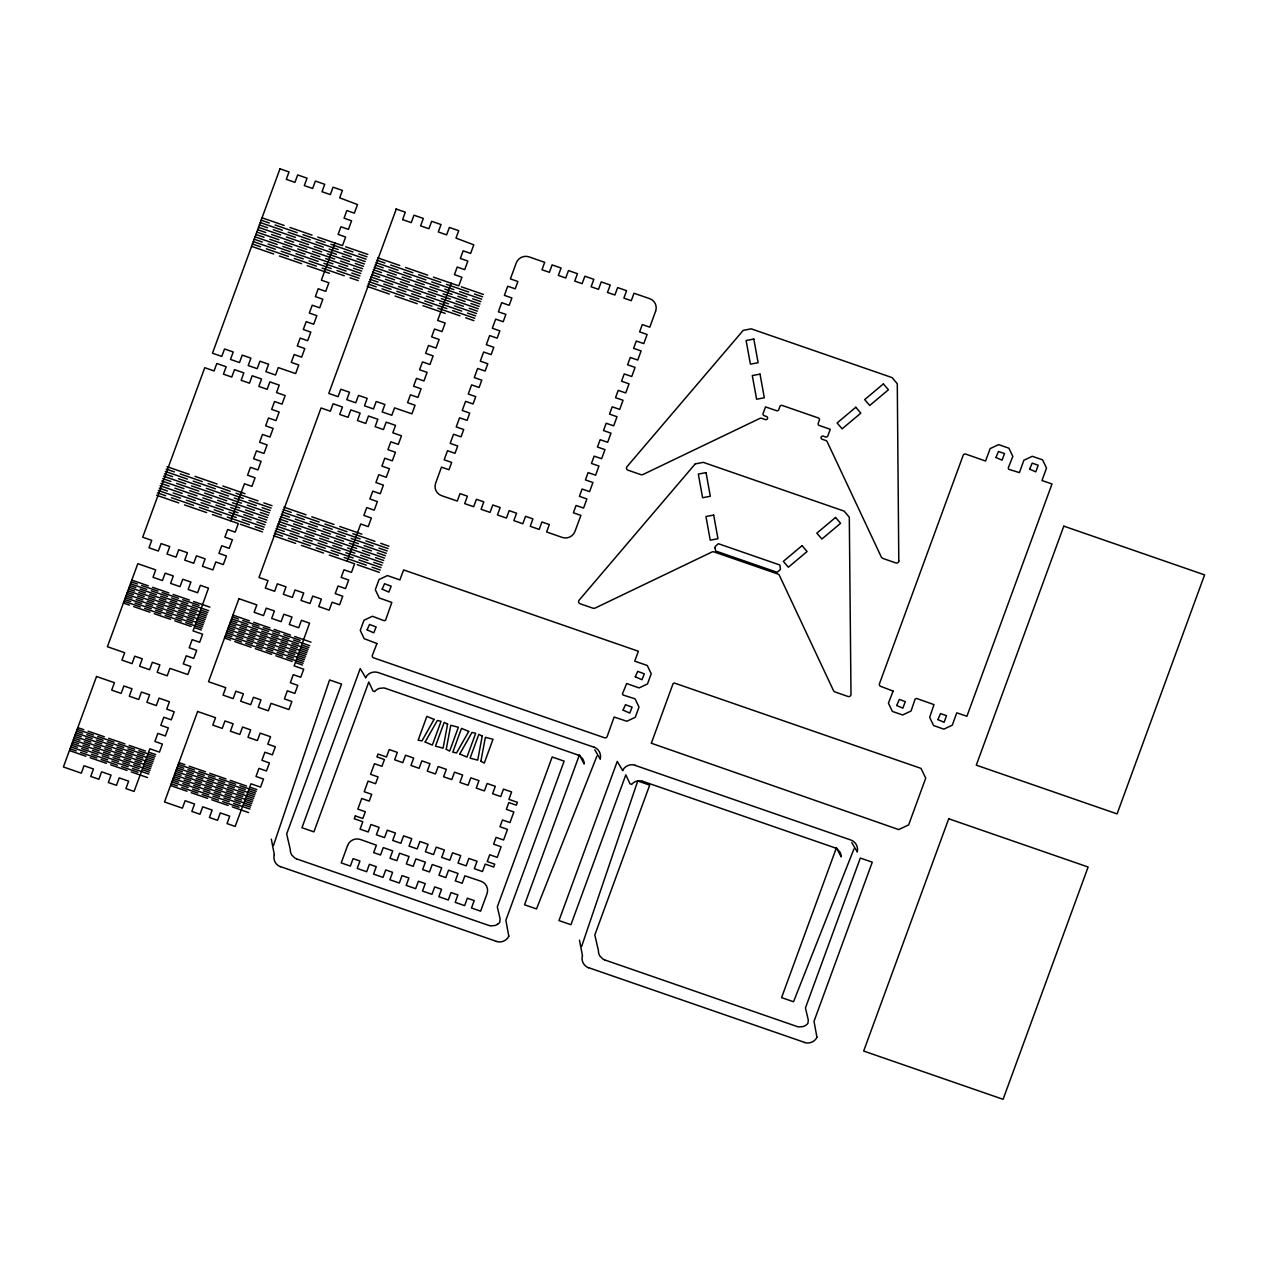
<?xml version="1.0" encoding="UTF-8"?>
<svg xmlns="http://www.w3.org/2000/svg" width="1268" height="1268" viewBox="0 0 1268 1268"><rect width="100%" height="100%" fill="white"/><g stroke="black" fill="none" stroke-linecap="round" stroke-linejoin="round"><path stroke-width="1.5" d="M274.363 854.822L271.32 839.099M582.503 955.866L579.476 940.143M600.129 758.914L594.771 749.768M857.152 851.747L851.795 842.602M273.46 845.471L329.585 679.949L341.552 684.086L286.679 833.948L290.309 849.655A9.431 9.272 -18.5 0 0 290.689 852.635L291.26 854.061A7.798 7.656 -18.5 0 0 291.767 854.997L294.794 857.992A8.749 8.591 -18.5 0 0 295.65 858.468L296.411 858.801M581.6 946.53L637.741 780.993L649.691 785.13L594.819 934.991L598.448 950.715A9.431 9.272 -18.5 0 0 598.845 953.695L599.415 955.121A7.798 7.656 -18.5 0 0 599.923 956.056L602.934 959.052A8.749 8.591 -18.5 0 0 603.79 959.511L604.551 959.86M279.974 168.803L212.485 353.186L221.805 356.419L224.531 348.969L233.217 351.981L230.491 359.43L239.509 362.553L242.22 355.119L250.906 358.131L248.195 365.549L257.198 368.671L259.924 361.221L268.61 364.233L265.884 371.683L275.536 375.011L278.247 367.593L295.634 373.584L298.772 364.994L291.275 362.394L294.144 354.549L301.657 357.148L304.796 348.541L297.283 345.942L300.167 338.096L307.664 340.696L310.818 332.105L303.306 329.506L306.19 321.66L313.687 324.243L316.841 315.653L309.329 313.053L312.213 305.208L319.71 307.807L322.864 299.216L315.352 296.617L318.22 288.755L325.733 291.355L328.872 282.764L321.375 280.18L334.99 242.996M286.299 179.359L289.009 171.941L279.657 168.692M230.824 520.942L244.439 483.758L251.936 486.357L255.074 477.782L247.577 475.183L250.446 467.321L257.959 469.921L261.097 461.33L253.584 458.731L256.469 450.885L263.966 453.484L267.12 444.878L259.607 442.278L262.492 434.433L269.989 437.032L273.143 428.441L265.63 425.842L268.515 417.996L276.012 420.58L279.166 411.989L271.653 409.39L274.522 401.544L282.035 404.143L285.173 395.553L276.519 392.557L279.245 385.123L269.878 381.89L267.168 389.308L258.831 386.423L261.541 379.005L252.189 375.756L249.479 383.19L241.142 380.305L243.852 372.871L234.501 369.638L231.775 377.056L223.437 374.171L226.164 366.753L216.796 363.504L214.086 370.938L204.75 367.704L142.698 537.22L151.732 540.342L149.006 547.792L158.357 551.025L161.068 543.576L169.753 546.587L167.027 554.037L176.03 557.143L178.74 549.726L187.426 552.721L184.716 560.155L193.719 563.277L196.445 555.828L205.131 558.839L202.405 566.273L212.913 569.918L215.798 561.962L223.311 564.561L226.449 555.955L218.952 553.355L221.742 545.747L229.239 548.347L232.393 539.756L224.88 537.156L227.669 529.533L235.182 532.132L238.321 523.541L212.422 514.57M396.266 209.061L328.777 393.445L338.096 396.678L340.823 389.228L349.508 392.24L346.782 399.689L355.785 402.796L358.511 395.378L367.197 398.374L364.471 405.808L373.489 408.93L376.216 401.481L384.901 404.492L382.175 411.941L391.828 415.27L394.538 407.852L411.926 413.844L415.064 405.253L407.567 402.653L410.436 394.808L417.933 397.391L421.087 388.8L413.574 386.201L416.459 378.355L423.956 380.955L427.11 372.364L419.597 369.765L422.482 361.903L429.979 364.502L433.133 355.912L425.62 353.312L428.489 345.467L436.002 348.066L439.156 339.475L431.643 336.876L434.512 329.014L442.025 331.614L445.163 323.023L437.65 320.439L451.265 283.255M402.59 219.618L405.3 212.2L395.949 208.951M347.099 561.201L360.714 524.017L368.227 526.616L371.365 518.026L363.868 515.426L366.737 507.58L374.234 510.18L377.388 501.589L369.876 498.99L372.76 491.144L380.257 493.727L383.411 485.137L375.899 482.537L378.783 474.692L386.28 477.291L389.434 468.7L381.922 466.101L384.79 458.239L392.303 460.839L395.457 452.248L387.945 449.649L390.813 441.803L398.326 444.402L401.465 435.812L392.811 432.8L395.537 425.382L386.169 422.133L383.459 429.567L375.122 426.682L377.832 419.248L368.481 416.015L365.755 423.449L357.418 420.564L360.144 413.13L350.792 409.897L348.066 417.315L339.729 414.43L342.455 407.012L333.088 403.763L330.377 411.197L321.042 407.963L258.989 577.479L268.024 580.601L265.297 588.051L274.649 591.284L277.343 583.835L286.029 586.846L283.319 594.28L292.322 597.402L295.032 589.985L303.718 592.98L301.007 600.414L310.01 603.536L312.736 596.087L321.422 599.098L318.696 606.532L329.189 610.177L332.089 602.221L339.602 604.82L342.74 596.214L335.243 593.614L338.033 586.006L345.53 588.606L348.684 580.015L341.171 577.415L343.961 569.792L351.474 572.391L354.612 563.8L329.284 555.035M596.895 756.14L536.507 908.918L524.54 904.781L579.413 754.904L584.152 764.065A9.431 9.272 -18.5 0 0 583.755 761.212L583.248 759.897A7.798 7.656 -18.5 0 0 582.678 758.85L579.809 755.95A8.749 8.591 -18.5 0 0 578.81 755.379L578.224 755.126M853.935 848.989L793.53 1001.752L781.579 997.615L836.436 847.753L841.175 856.899A9.431 9.272 -18.5 0 0 840.795 854.046L840.224 852.619A7.798 7.656 -18.5 0 0 839.701 851.7L836.737 848.72A8.749 8.591 -18.5 0 0 835.834 848.229L835.168 847.927M508.769 936.101L505.869 920.283L564.133 761.133L552.166 756.996L497.31 906.858L500.115 918.935L499.75 922.296A9.431 9.272 -18.5 0 1 497.595 924.261M816.909 1037.145L814.008 1021.342L872.273 862.192L860.322 858.04L805.449 1007.917L808.271 1019.979L807.97 1023.244A9.431 9.272 -18.5 0 1 805.735 1025.321L804.483 1026.018A7.798 7.656 -18.5 0 1 803.373 1026.478L799.078 1026.953A8.749 8.591 -18.5 0 1 798.111 1026.779L797.303 1026.589M385.298 688.318L384.489 688.112A8.749 8.591 -18.5 0 0 383.522 687.953L379.291 688.397A7.798 7.656 -18.5 0 0 378.229 688.825L376.865 689.602A9.431 9.272 -18.5 0 0 374.71 691.567L373.046 691.076L368.782 681.994L313.909 831.856L301.958 827.719L360.223 668.569L365.675 677.746M622.715 770.595L617.247 761.418L558.982 920.568L570.949 924.705L625.806 774.843L630.085 783.925L631.733 784.401A9.431 9.272 -18.5 0 1 633.889 782.435L635.252 781.674A7.798 7.656 -18.5 0 1 636.267 781.262L640.546 780.787A8.749 8.591 -18.5 0 1 641.513 780.961L642.321 781.151M497.516 924.293L496.343 924.958A7.798 7.656 -18.5 0 1 495.217 925.434L491.049 925.909A8.749 8.591 -18.5 0 1 489.971 925.735L489.163 925.529M635.03 765.333L851.05 840.082A10.318 10.128 -18.5 0 1 857.279 851.779M496.454 941.363L494.805 940.808M804.594 1042.407L590.793 968.435M286.616 179.47L294.953 182.354L297.679 174.936L307.03 178.17L304.32 185.603L312.657 188.488L315.367 181.055L324.719 184.304L322.009 191.722L330.346 194.606L333.056 187.188L342.423 190.422L339.697 197.84L357.497 204.576L354.358 213.167L346.846 210.567L344.056 218.191L351.569 220.791L348.431 229.381L340.918 226.782L338.128 234.406L345.641 237.005L342.487 245.596L317.793 237.1M402.907 219.729L411.244 222.613L413.97 215.195L423.322 218.429L420.596 225.862L428.933 228.747L431.659 221.314L441.01 224.547L438.3 231.981L446.637 234.865L449.347 227.447L458.715 230.681L455.989 238.099L473.788 244.835L470.65 253.426L463.137 250.826L460.347 258.45L467.86 261.049L464.706 269.64L457.209 267.041L454.419 274.665L461.932 277.248L458.778 285.855L433.45 277.137M261.985 217.779L284.111 225.45M289.881 227.447L312.007 235.103M345.688 246.769L367.831 254.424M377.642 257.816L399.769 265.488M405.538 267.485L427.665 275.14M461.346 286.806L483.473 294.461M261.113 220.156L269.291 222.994M275.061 224.991L297.188 232.662M302.957 234.659L325.099 242.315M330.869 244.312L352.995 251.967M358.781 253.98L366.959 256.802M376.77 260.194L384.949 263.031M390.718 265.028L412.845 272.699M418.614 274.696L440.757 282.352M446.526 284.349L468.653 292.005M474.438 294.017L482.617 296.839M260.241 222.55L282.368 230.205M288.137 232.202L310.264 239.858M316.049 241.871L338.176 249.527M343.945 251.524L366.087 259.179M375.899 262.587L398.025 270.243M403.795 272.24L425.921 279.895M431.706 281.908L453.833 289.564M459.602 291.561L481.745 299.216M259.369 224.927L267.548 227.749M273.317 229.746L295.444 237.417M301.213 239.414L323.356 247.07M329.125 249.067L351.252 256.738M357.037 258.735L365.216 261.557M375.027 264.964L383.205 267.786M388.975 269.783L411.101 277.454M416.871 279.451L439.013 287.107M444.783 289.104L466.909 296.775M472.695 298.772L480.873 301.61M258.498 227.305L280.624 234.96M286.394 236.957L308.536 244.629M314.305 246.626L336.432 254.282M342.202 256.279L364.344 263.95M374.155 267.342L396.282 274.998M402.051 276.995L424.194 284.666M429.963 286.663L452.09 294.319M457.859 296.316L480.001 303.987M257.626 229.682L265.804 232.519M271.574 234.517L293.701 242.172M299.486 244.169L321.612 251.841M327.382 253.838L349.508 261.493M355.294 263.49L363.472 266.328M373.283 269.719L381.462 272.557M387.231 274.554L409.358 282.209M415.127 284.206L437.27 291.878M443.039 293.875L465.166 301.53M470.951 303.527L479.13 306.365M256.754 232.06L278.881 239.731M284.65 241.728L306.793 249.384M312.562 251.381L334.689 259.037M340.458 261.049L362.6 268.705M372.412 272.097L394.538 279.768M400.308 281.765L422.45 289.421M428.219 291.418L450.346 299.089M456.115 301.087L478.258 308.742M255.882 234.437L264.061 237.274M269.83 239.272L291.957 246.927M297.742 248.94L319.869 256.596M325.638 258.593L347.765 266.248M353.55 268.245L361.729 271.083M371.54 274.474L379.718 277.312M385.488 279.309L407.614 286.964M413.4 288.977L435.526 296.633M441.296 298.63L463.422 306.285M469.208 308.298L477.386 311.12M255.011 236.831L277.137 244.486M282.907 246.483L305.049 254.139M310.818 256.136L332.945 263.807M338.73 265.804L360.857 273.46M370.668 276.868L392.795 284.523M398.564 286.52L420.707 294.176M426.476 296.173L448.603 303.844M454.372 305.842L476.514 313.497M254.139 239.208L262.317 242.029M268.087 244.027L290.214 251.698M295.999 253.695L318.125 261.351M323.895 263.348L346.037 271.019M351.807 273.016L359.985 275.838M369.796 279.245L377.975 282.067M383.744 284.064L405.871 291.735M411.656 293.732L433.783 301.388M439.552 303.385L461.679 311.056M467.464 313.053L475.643 315.875M253.267 241.586L275.394 249.241M281.163 251.238L303.306 258.91M309.075 260.907L331.202 268.562M336.987 270.559L359.113 278.231M368.925 281.623L391.051 289.278M396.821 291.275L418.963 298.947M424.732 300.944L446.859 308.599M452.644 310.597L474.771 318.268M252.395 243.963L260.574 246.8M266.343 248.797L288.47 256.453M294.255 258.45L316.382 266.122M322.151 268.119L344.294 275.774M350.063 277.771L358.242 280.608M368.053 284L376.231 286.837M382.001 288.835L404.127 296.49M409.913 298.487L432.039 306.159M437.809 308.156L459.951 315.811M465.721 317.808L473.899 320.646M251.524 246.341L273.65 253.996M279.435 256.009L301.562 263.665M307.332 265.662L329.458 273.317M367.181 286.378L389.308 294.049M395.077 296.046L417.22 303.702M422.989 305.699L445.116 313.354M167.059 466.703L189.201 474.359M194.971 476.356L217.097 484.011M222.867 486.009L245.009 493.68M283.937 507.152L306.063 514.808M311.849 516.821L333.975 524.476M339.745 526.474L361.871 534.129M166.187 469.081L174.366 471.902M180.151 473.899L202.278 481.571M208.047 483.568L230.174 491.223M235.959 493.22L258.086 500.892M263.855 502.889L272.034 505.71M283.065 509.53L291.244 512.367M297.013 514.364L319.156 522.02M324.925 524.017L347.052 531.688M352.821 533.685L374.963 541.341M380.733 543.338L388.911 546.175M165.315 471.458L187.458 479.114M193.227 481.111L215.354 488.782M221.123 490.779L243.266 498.435M249.035 500.432L271.162 508.103M282.193 511.907L304.32 519.579M310.105 521.576L332.232 529.231M338.001 531.229L360.128 538.9M365.913 540.897L388.04 548.553M164.444 473.836L172.622 476.673M178.408 478.67L200.534 486.326M206.304 488.323L228.43 495.994M234.215 497.991L256.342 505.647M262.111 507.644L270.29 510.481M281.322 514.301L289.5 517.122M295.27 519.119L317.412 526.791M323.182 528.788L345.308 536.443M351.077 538.44L373.22 546.112M378.989 548.109L387.168 550.93M163.572 476.213L185.714 483.869M191.484 485.882L213.61 493.537M219.38 495.534L241.522 503.19M247.292 505.203L269.418 512.858M280.45 516.678L302.577 524.334M308.362 526.331L330.488 534.002M336.258 535.999L358.4 543.655M364.17 545.652L386.296 553.308M162.7 478.591L170.879 481.428M176.664 483.425L198.791 491.081M204.56 493.078L226.703 500.749M232.472 502.746L254.599 510.402M260.368 512.399L268.547 515.236M279.578 519.056L287.757 521.893M293.526 523.89L315.669 531.546M321.438 533.543L343.565 541.198M349.334 543.211L371.476 550.867M377.246 552.864L385.424 555.701M161.828 480.968L183.971 488.64M189.74 490.637L211.867 498.292M217.652 500.289L239.779 507.961M245.548 509.958L267.675 517.613M278.706 521.433L300.833 529.089M306.618 531.102L328.745 538.757M334.514 540.754L356.657 548.41M362.426 550.407L384.553 558.079M160.957 483.362L169.135 486.183M174.921 488.18L197.047 495.851M202.817 497.849L224.959 505.504M230.728 507.501L252.855 515.173M258.624 517.17L266.803 519.991M277.835 523.811L286.013 526.648M291.783 528.645L313.925 536.301M319.694 538.298L341.821 545.969M347.606 547.966L369.733 555.622M375.502 557.619L383.681 560.456M160.085 485.739L182.227 493.395M187.997 495.392L210.123 503.063M215.909 505.06L238.035 512.716M243.805 514.713L265.931 522.368M276.963 526.188L299.105 533.86M304.875 535.857L327.001 543.512M332.771 545.509L354.913 553.181M360.683 555.178L382.809 562.834M159.229 488.117L167.408 490.954M173.177 492.951L195.304 500.606M201.073 502.603L223.216 510.259M228.985 512.272L251.112 519.928M256.881 521.925L265.06 524.762M276.091 528.566L284.27 531.403M290.055 533.4L312.182 541.071M317.951 543.069L340.078 550.724M345.863 552.721L367.989 560.393M373.759 562.39L381.937 565.211M158.357 490.494L180.484 498.15M186.253 500.163L208.38 507.818M214.165 509.815L236.292 517.471M242.061 519.468L264.188 527.139M275.219 530.959L297.362 538.615M303.131 540.612L325.258 548.267M331.027 550.28L353.17 557.936M358.939 559.933L381.066 567.589M157.486 492.872L165.664 495.709M171.434 497.706L193.56 505.361M199.33 507.359L221.472 515.03M227.241 517.027L249.368 524.683M255.153 526.68L263.332 529.517M274.348 533.337L282.526 536.158M288.312 538.171L310.438 545.826M316.207 547.824L338.334 555.479M344.119 557.476L366.246 565.148M372.015 567.145L380.194 569.982M156.614 495.249L178.74 502.921M184.51 504.918L206.636 512.573M240.318 524.239L262.46 531.894M273.476 535.714L295.618 543.37M301.388 545.367L323.514 553.038M357.196 564.688L379.322 572.359M131.983 580.173L148.277 585.816M152.525 587.29L168.818 592.933M173.082 594.407L189.376 600.049M193.624 601.507L209.917 607.15M233.074 615.17L249.384 620.813M253.632 622.287L269.925 627.929M274.173 629.404L290.467 635.046M294.731 636.52L311.025 642.163M131.333 581.933L137.356 584.009M141.62 585.483L157.914 591.126M162.161 592.6L178.455 598.242M182.703 599.716L199.013 605.359M232.44 616.93L238.463 619.006M242.711 620.48L259.005 626.123M263.268 627.597L279.562 633.239M283.81 634.713L300.104 640.356M151.241 590.793L167.535 596.436M192.34 605.026L208.634 610.669M252.348 625.79L268.642 631.432M293.447 640.023L309.741 645.666M130.477 583.755L146.771 589.398M171.56 597.973L187.87 603.616M231.568 618.752L247.862 624.395M272.668 632.986L288.961 638.628M129.827 585.499L135.85 587.591M140.098 589.065L156.408 594.708M160.656 596.182L176.949 601.824M181.197 603.283L197.491 608.925M201.755 610.399L207.778 612.492M230.934 620.512L236.957 622.588M241.205 624.062L257.499 629.705M261.747 631.179L278.057 636.821M282.304 638.295L298.598 643.922M302.846 645.396L308.869 647.488M129.193 587.258L145.487 592.901M149.735 594.375L166.029 600.018M170.277 601.492L186.586 607.134M190.834 608.592L207.128 614.235M230.285 622.255L246.578 627.898M250.842 629.372L267.136 635.014M271.384 636.488L287.678 642.131M291.941 643.605L308.235 649.232M128.543 589.018L134.567 591.094M138.814 592.568L155.124 598.211M159.372 599.685L175.666 605.327M179.913 606.801L196.207 612.428M200.471 613.902L206.494 615.994M229.651 624.014L235.674 626.091M239.921 627.565L256.215 633.207M260.463 634.682L276.773 640.324M281.021 641.798L297.314 647.441M301.562 648.899L307.585 650.991M127.91 590.761L144.203 596.404M148.451 597.878L164.745 603.52M169.009 604.995L185.302 610.637M189.55 612.111L205.844 617.738M229.001 625.758L245.31 631.401M249.558 632.875L265.852 638.517M270.1 639.991L286.394 645.634M290.657 647.108L306.951 652.751M127.26 592.521L133.283 594.597M137.53 596.071L153.84 601.714M158.088 603.188L174.382 608.83M178.63 610.304L194.923 615.947M199.187 617.405L205.21 619.497M228.367 627.517L234.39 629.594M238.638 631.068L254.931 636.71M259.179 638.184L275.489 643.827M279.737 645.301L296.03 650.944M300.278 652.418L306.301 654.494M126.626 594.264L142.919 599.907M147.167 601.381L163.461 607.023M167.725 608.497L184.018 614.14M188.266 615.614L204.56 621.257M227.717 629.261L244.027 634.903M248.274 636.377L264.568 642.02M268.816 643.494L285.11 649.137M289.373 650.611L305.667 656.253M125.976 596.023L131.999 598.1M136.247 599.574L152.556 605.216M156.804 606.69L173.098 612.333M177.346 613.807L193.639 619.45M197.903 620.924L203.926 623M227.083 631.02L233.106 633.112M237.354 634.571L253.648 640.213M257.895 641.687L274.205 647.33M278.453 648.804L294.747 654.446M298.994 655.921L305.017 657.997M125.342 597.767L141.636 603.409M145.883 604.884L162.177 610.526M166.441 612L182.735 617.643M186.982 619.117L203.276 624.759M226.433 632.78L242.743 638.406M246.991 639.88L263.284 645.523M267.532 646.997L283.826 652.64M288.09 654.114L304.383 659.756M385.63 688.413L577.717 754.904M124.692 599.526L130.715 601.618M134.979 603.077L151.272 608.719M155.52 610.193L171.814 615.836M176.062 617.31L192.371 622.953M196.619 624.427L202.642 626.503M225.799 634.523L231.822 636.615M236.07 638.073L252.364 643.716M256.627 645.19L272.921 650.833M277.169 652.307L293.463 657.949M297.711 659.423L303.734 661.5M124.058 601.286L140.352 606.912M144.6 608.386L160.893 614.029M165.157 615.503L181.451 621.146M185.699 622.62L201.992 628.262M225.149 636.282L241.459 641.925M245.707 643.383L262 649.026M266.248 650.5L282.542 656.142M286.806 657.616L303.1 663.259M642.67 781.262L834.74 847.753M123.408 603.029L129.431 605.121M133.695 606.595L149.989 612.222M154.236 613.696L170.53 619.339M174.778 620.813L191.088 626.455M195.335 627.929L201.358 630.006M224.515 638.026L230.538 640.118M234.786 641.592L251.08 647.235M255.343 648.693L271.637 654.336M275.885 655.81L292.179 661.452M296.427 662.926L302.45 665.018M77.808 727.61L83.831 729.702M88.078 731.16L104.372 736.803M108.62 738.277L124.93 743.92M129.178 745.394L145.471 751.036M149.719 752.51L155.742 754.587M178.899 762.607L184.922 764.699M189.186 766.173L205.479 771.8M209.727 773.274L226.021 778.917M230.269 780.391L246.578 786.033M250.826 787.507L256.849 789.584M77.158 729.369L93.467 735.012M97.715 736.47L114.009 742.113M118.257 743.587L134.551 749.229M138.814 750.704L155.108 756.346M178.265 764.366L194.559 770.009M198.807 771.483L215.116 777.11M219.364 778.584L235.658 784.226M239.906 785.7L256.199 791.343M76.524 731.113L82.547 733.205M86.795 734.679L103.088 740.306M107.336 741.78L123.646 747.423M127.894 748.897L144.187 754.539M148.435 756.013L154.458 758.09M177.615 766.11L183.638 768.202M187.902 769.676L204.196 775.319M208.443 776.777L224.737 782.419M229.001 783.893L245.295 789.536M249.542 791.01L255.565 793.102M75.874 732.872L92.184 738.515M96.431 739.989L112.725 745.616M116.973 747.09L133.267 752.732M137.53 754.206L153.824 759.849M176.981 767.869L193.275 773.512M197.523 774.986L213.832 780.628M218.08 782.087L234.374 787.729M238.622 789.203L254.916 794.846M75.24 734.616L81.263 736.708M85.511 738.182L101.805 743.825M106.068 745.283L122.362 750.925M126.61 752.399L142.904 758.042M147.151 759.516L153.174 761.608M176.347 769.613L182.37 771.705M186.618 773.179L202.912 778.821M207.159 780.295L223.453 785.938M227.717 787.396L244.011 793.039M248.259 794.513L254.282 796.605M74.59 736.375L90.9 742.018M95.148 743.492L111.441 749.134M115.689 750.593L131.983 756.235M136.247 757.709L152.54 763.352M175.697 771.372L191.991 777.015M196.239 778.489L212.548 784.131M216.796 785.605L233.09 791.248M237.338 792.706L253.632 798.349M73.956 738.119L79.979 740.211M84.227 741.685L100.521 747.327M104.784 748.802L121.078 754.444M125.326 755.902L141.62 761.545M145.868 763.019L151.891 765.111M175.063 773.131L181.086 775.208M185.334 776.682L201.628 782.324M205.876 783.798L222.169 789.441M226.433 790.915L242.727 796.542M246.975 798.016L252.998 800.108M73.322 739.878L89.616 745.521M93.864 746.995L110.157 752.637M114.405 754.111L130.715 759.754M134.963 761.212L151.257 766.855M174.413 774.875L190.707 780.517M194.971 781.991L211.265 787.634M215.512 789.108L231.806 794.751M236.054 796.209L252.364 801.851M72.672 741.637L78.695 743.714M82.943 745.188L99.237 750.83M103.5 752.304L119.794 757.947M124.042 759.421L140.336 765.048M144.6 766.522L150.607 768.614M173.779 776.634L179.802 778.711M184.05 780.185L200.344 785.827M204.592 787.301L220.886 792.944M225.149 794.418L241.443 800.06M245.691 801.519L251.714 803.611M72.038 743.381L88.332 749.023M92.58 750.497L108.874 756.14M113.121 757.614L129.431 763.257M133.679 764.731L149.973 770.358M173.13 778.378L189.423 784.02M193.687 785.494L209.981 791.137M214.229 792.611L230.522 798.254M234.77 799.728L251.08 805.37M71.388 745.14L77.411 747.217M81.659 748.691L97.953 754.333M102.217 755.807L118.51 761.45M122.758 762.924L139.052 768.566M143.316 770.025L149.339 772.117M172.496 780.137L178.519 782.213M182.766 783.687L199.06 789.33M203.308 790.804L219.602 796.447M223.865 797.921L240.159 803.563M244.407 805.037L250.43 807.114M70.754 746.884L87.048 752.526M111.838 761.117L128.147 766.76M171.846 781.88L188.139 787.523M212.945 796.114L229.239 801.756M91.423 754.191L107.717 759.833M132.522 768.424L148.816 774.066M192.53 789.203L208.824 794.83M233.613 803.421L249.923 809.063M70.231 748.833L76.254 750.925M80.502 752.399L96.812 758.042M101.06 759.5L117.353 765.143M121.601 766.617L137.895 772.26M171.338 783.83L177.362 785.922M181.609 787.396L197.903 793.039M202.151 794.497L218.461 800.14M222.708 801.614L239.002 807.256M69.597 750.593L85.891 756.235M90.139 757.709L106.433 763.336M110.681 764.81L126.99 770.453M131.238 771.927L147.532 777.569M170.689 785.589L186.982 791.232M191.246 792.706L207.54 798.349M211.788 799.807L228.082 805.449M232.345 806.923L248.639 812.566M604.884 959.987L796.954 1026.478M296.728 858.943L488.814 925.434M494.219 940.602L280.418 866.599M590.222 968.245L588.574 967.658M594.026 747.248L377.991 672.484A10.318 10.128 -18.5 0 0 365.564 677.698M898.79 560.979L897.284 383.744L892.117 377.61L751.179 328.824L743.191 330.393L626.852 466.846A2.251 2.203 -18.5 0 0 627.961 470.174L640.562 474.549A3.471 3.408 -18.5 0 0 643.225 474.391L759.706 418.488A2.758 2.71 -18.5 0 1 761.83 418.361L765.381 419.581A1.664 1.633 -18.5 0 0 767.505 418.583A1.664 1.633 -18.5 0 0 766.506 416.49L764.144 415.682A1.728 1.696 -18.5 0 1 763.114 413.511L765.539 406.885L776.539 410.689A1.728 1.696 -18.5 0 0 778.758 409.643L780.169 405.871L781.611 405.253L818.668 418.075L819.588 419.407L818.225 423.306A1.728 1.696 -18.5 0 0 819.255 425.477L830.255 429.281L827.83 435.907A1.728 1.696 -18.5 0 1 825.611 436.953L823.265 436.144A1.664 1.633 -18.5 0 0 821.141 437.143A1.664 1.633 -18.5 0 0 822.139 439.235L825.674 440.456A2.758 2.71 -18.5 0 1 827.243 441.866L881.181 556.763A3.471 3.408 -18.5 0 0 883.146 558.522L895.763 562.897A2.251 2.203 -18.5 0 0 898.854 560.979M622.588 770.532A10.318 10.128 -18.5 0 1 635.078 765.19M817.036 1037.208A10.318 10.128 -18.5 0 1 804.562 1042.55M588.51 967.785A10.318 10.128 -18.5 0 1 582.345 955.961M594.074 747.106A10.318 10.128 -18.5 0 1 600.255 758.946M508.896 936.149A10.318 10.128 -18.5 0 1 496.406 941.506M280.371 866.741A10.318 10.128 -18.5 0 1 274.205 854.917M651.356 743.238L898.711 829.589L908.649 824.866L925.735 778.124L920.98 768.376L674.243 682.992L673.07 683.658L651.372 743.08M367.102 629.895L373.791 632.827L376.136 626.931L369.511 624.458L367.118 629.784M376.961 643.526L372.396 655.255A2.076 2.029 -18.5 0 0 373.632 657.854L604.503 737.77A2.076 2.029 -18.5 0 0 607.166 736.518L614.124 717.038L626.867 721.254L635.284 717.276L639.009 707.084L635.078 698.826L623.111 695.054L622.429 693.913L626.661 683.531L639.072 687.922L647.488 683.943L651.213 673.752L647.282 665.494L634.745 661.167L638.375 651.245L403.62 569.934L399.864 579.936L387.453 575.561L379.037 579.524L375.312 589.715L379.243 597.973L391.828 602.427L385.52 620.274L384.156 620.702L372.412 616.28L363.995 620.242L360.255 630.434L364.201 638.692L376.961 643.526M382.159 589.16L388.848 592.093L391.178 586.196L384.553 583.724L382.159 589.16M623.079 710.143L629.768 713.076L632.098 707.179L625.473 704.707L623.095 710.032M635.284 676.779L641.973 679.727L644.318 673.831L637.693 671.358L635.284 676.779M893.116 691.092L888.424 703.154L892.355 711.411L902.658 714.978L911.074 710.999L915.1 699.064L916.574 698.446L933.993 704.612L929.666 717.308L933.597 725.565L943.899 729.132L952.316 725.153L956.754 712.822L966.913 716.246L1051.996 483.98L1041.979 480.509L1046.512 468.114L1042.581 459.856L1032.279 456.29L1023.862 460.268L1019.424 472.599L1008.662 469.287L1008.25 467.94L1012.831 456.448L1008.9 448.19L998.598 444.624L990.181 448.587L985.521 461.029L965.82 454.118A2.076 2.029 -18.5 0 0 963.157 455.37L879.453 683.769A2.076 2.029 -18.5 0 0 880.705 686.368L893.116 691.092M896.714 705.499L902.848 708.146L905.304 701.648L899.361 699.397L896.714 705.499M937.971 719.638L944.089 722.3L946.514 715.675L940.491 713.599L937.971 719.527M995.951 457.51L1002.085 460.173L1004.494 453.564L998.487 451.471L995.966 457.399M1029.648 469.192L1035.782 471.839L1038.207 465.229L1032.184 463.137L1029.664 469.081M714.962 547.776L715.675 551.009L777.141 572.28L779.804 570.14A4.105 4.042 -18.5 0 0 780.391 568.809L779.82 564.989L718.354 543.703L715.374 546.381A4.058 3.994 -18.5 0 0 714.962 547.776M425.145 742.034L432.34 745.093L441.058 721.286L437.301 720.509L425.145 741.986M434.068 719.4L421.959 740.908L418.155 740.179L426.872 716.372L434.068 719.431M459.777 754.016L466.973 757.075L475.69 733.269L471.965 732.444L459.777 753.969M468.7 731.382L461.504 728.355L452.787 752.178L456.543 752.938L468.684 731.509M446.241 749.309L449.649 751.084L458.366 727.277L450.758 725.296L446.241 749.245M447.604 724.076L443.087 748.152L435.463 746.17L444.196 722.364L447.604 724.139M482.236 736.058L477.703 760.134L470.095 758.169L478.813 734.346L482.236 736.058M480.873 761.291L484.281 763.082L492.998 739.26L485.375 737.326L480.873 761.291M198.933 614.726L193.037 630.893L202.626 634.206L199.662 642.258L192.165 639.658L189.201 647.758L196.714 650.357L193.75 658.409L186.253 655.81L183.289 663.909L190.802 666.508L187.838 674.56L169.928 668.363L167.218 675.796L157.169 672.309L159.879 664.892L152.35 662.276L149.624 669.71L139.575 666.223L142.301 658.789L134.757 656.19L132.046 663.624L121.934 660.121L124.66 652.687L107.415 646.728L137.816 563.689L155.726 569.887L153.016 577.305L162.447 580.57L165.157 573.152L173.32 575.973L170.594 583.391L180.024 586.656L182.75 579.238L190.897 582.06L188.187 589.477L197.618 592.758L200.344 585.325L208.491 588.146L198.933 614.726M655.619 311.151L649.802 327.176L642.305 324.576L639.611 331.899L647.124 334.498L643.779 343.612L636.282 341.013L633.604 348.335L641.101 350.935L637.756 360.064L630.259 357.465L627.581 364.788L635.078 367.387L631.749 376.517L624.236 373.917L621.558 381.224L629.055 383.824L625.726 392.953L618.213 390.354L615.535 397.676L623.048 400.276L619.703 409.406L612.19 406.806L609.512 414.129L617.025 416.728L613.68 425.842L606.167 423.243L603.489 430.565L611.002 433.165L607.657 442.294L600.16 439.695L597.466 447.018L604.979 449.617L601.634 458.731L594.137 456.131L591.459 463.454L598.956 466.053L595.611 475.183L588.114 472.584L585.436 479.906L592.933 482.506L589.604 491.619L582.091 489.036L579.413 496.343L586.91 498.942L583.581 508.072L576.068 505.472L573.39 512.795L580.903 515.394L574.99 531.387A10.001 9.811 -18.5 0 1 562.215 537.426L546.603 531.974L549.329 524.556L541.927 521.988L539.201 529.406L530.23 526.299L532.94 518.881L525.538 516.314L522.828 523.747L513.841 520.625L516.567 513.207L509.165 510.639L506.439 518.073L497.452 514.966L500.178 507.533L492.776 504.965L490.066 512.399L481.079 509.292L483.79 501.859L476.388 499.307L473.677 506.724L464.69 503.618L467.416 496.184L460.015 493.632L457.288 501.05L441.613 495.677A10.001 9.811 -18.5 0 1 435.637 483.14L441.486 467.131L448.999 469.731L451.677 462.408L444.165 459.809L447.509 450.695L455.022 453.294L457.7 445.971L450.188 443.372L453.532 434.242L461.045 436.842L463.723 429.519L456.211 426.92L459.555 417.806L467.068 420.39L469.746 413.083L462.234 410.483L465.578 401.354L473.075 403.953L475.754 396.63L468.257 394.031L471.601 384.901L479.098 387.501L481.777 380.178L474.28 377.595L477.624 368.465L485.121 371.064L487.8 363.742L480.303 361.142L483.631 352.013L491.144 354.612L493.823 347.289L486.31 344.69L489.654 335.576L497.167 338.176L499.846 330.853L492.333 328.253L495.677 319.124L503.19 321.723L505.869 314.401L498.356 311.801L501.7 302.687L509.197 305.287L511.892 297.964L504.379 295.365L507.723 286.235L515.22 288.835L517.899 281.512L510.402 278.912L516.266 262.904A10.001 9.811 -18.5 0 1 529.041 256.881L544.685 262.333L541.975 269.767L549.377 272.319L552.087 264.901L561.074 268.008L558.348 275.425L565.75 277.993L568.476 270.559L577.447 273.682L574.737 281.1L582.139 283.667L584.849 276.234L593.836 279.34L591.126 286.774L598.512 289.342L601.238 281.908L610.225 285.015L607.499 292.448L614.901 295L617.627 287.582L626.598 290.689L623.888 298.123L631.29 300.674L634 293.257L649.644 298.63A10.001 9.811 -18.5 0 1 655.619 311.151M96.526 676.494L63.4 766.966L81.31 773.163L84.021 765.729L93.467 768.994L90.741 776.428L98.888 779.249L101.614 771.816L111.045 775.081L108.335 782.514L116.482 785.336L119.208 777.902L128.639 781.167L125.912 788.601L134.075 791.422L149.862 748.802L159.451 752.13L162.399 744.062L154.902 741.463L157.85 733.38L165.363 735.979L168.311 727.911L160.814 725.312L163.762 717.228L171.275 719.828L174.223 711.76L166.726 709.161L169.436 701.727L159.039 698.129L156.313 705.563L146.882 702.298L149.608 694.864L141.445 692.043L138.735 699.476L129.288 696.211L132.015 688.778L123.868 685.956L121.142 693.39L111.711 690.125L114.421 682.691L96.526 676.494M197.618 711.491L164.507 801.962L182.402 808.16L185.128 800.726L194.559 803.991L191.848 811.425L199.995 814.246L202.721 806.813L212.152 810.078L209.426 817.511L217.589 820.333L220.299 812.899L229.73 816.18L227.02 823.598L235.166 826.419L250.969 783.798L260.542 787.127L263.506 779.059L255.993 776.46L258.957 768.376L266.47 770.976L269.418 762.908L261.905 760.309L264.869 752.225L272.382 754.825L275.33 746.757L267.817 744.158L270.544 736.74L260.146 733.126L257.42 740.56L247.989 737.294L250.699 729.861L242.553 727.039L239.826 734.473L230.396 731.208L233.122 723.774L224.959 720.953L222.249 728.387L212.802 725.122L215.528 717.688L197.618 711.491M238.923 598.686L208.523 681.724L225.752 687.684L223.041 695.118L233.138 698.62L235.864 691.187L243.393 693.802L240.682 701.22L250.731 704.707L253.457 697.273L260.986 699.888L258.26 707.306L268.325 710.793L271.035 703.36L288.946 709.557L291.894 701.505L284.397 698.906L287.345 690.806L294.858 693.406L297.806 685.354L290.309 682.755L293.257 674.671L300.77 677.255L303.718 669.203L294.128 665.89L309.582 623.143L301.435 620.321L298.725 627.755L289.278 624.49L292.005 617.056L283.858 614.235L281.131 621.669L271.701 618.404L274.411 610.97L266.264 608.149L263.538 615.582L254.107 612.301L256.833 604.884L238.923 598.686M355.341 815.91L354.295 818.779L362.791 821.712L360.064 829.145L368.211 831.966L370.938 824.533L379.116 827.37L376.39 834.788L384.537 837.609L387.263 830.191L395.426 833.013L392.715 840.446L400.862 843.268L403.589 835.834L411.751 838.671L409.041 846.089L417.188 848.91L419.898 841.492L428.077 844.314L425.366 851.747L433.513 854.569L436.224 847.135L444.402 849.972L441.676 857.406L449.839 860.227L452.549 852.793L460.728 855.615L458.002 863.048L466.164 865.87L468.875 858.436L477.053 861.273L474.327 868.707L482.474 871.528L485.2 864.094L493.696 867.043L494.742 864.174L487.245 861.574L489.717 854.775L497.23 857.374L501.114 846.77L493.601 844.171L496.089 837.387L503.602 839.987L507.485 829.367L499.972 826.768L502.461 819.984L509.974 822.583L513.857 811.964L506.344 809.364L508.833 802.581L516.345 805.18L517.392 802.311L508.896 799.379L511.606 791.945L503.459 789.124L500.749 796.558L492.57 793.72L495.297 786.303L487.134 783.481L484.424 790.899L476.245 788.078L478.971 780.644L470.808 777.823L468.098 785.257L459.919 782.419L462.646 775.002L454.499 772.18L451.773 779.598L443.594 776.777L446.32 769.343L438.173 766.522L435.447 773.956L427.268 771.118L429.995 763.685L421.848 760.863L419.122 768.297L410.959 765.476L413.669 758.042L405.522 755.221L402.796 762.654L394.633 759.817L397.344 752.384L389.197 749.562L386.486 756.996L377.991 754.048L376.929 756.917L384.442 759.516L381.953 766.316L374.456 763.716L370.573 774.32L378.07 776.919L375.582 783.703L368.085 781.104L364.201 791.723L371.698 794.323L369.21 801.107L361.713 798.507L357.83 809.127L365.327 811.726L362.838 818.51L355.341 815.91M347.591 845.518L341.219 862.906L350.364 866.076L353.075 858.642L359.938 861.02L357.227 868.453L366.69 871.718L369.4 864.3L376.263 866.678L373.553 874.096L383.015 877.377L385.726 869.943L392.589 872.321L389.878 879.754L399.325 883.019L402.051 875.602L408.914 877.979L406.188 885.397L415.65 888.678L418.377 881.244L425.24 883.622L422.513 891.055L431.976 894.32L434.702 886.903L441.565 889.28L438.839 896.698L448.301 899.979L451.028 892.545L457.891 894.923L455.164 902.356L464.627 905.621L467.337 898.204L474.2 900.581L471.49 907.999L480.62 911.169L486.991 893.781A10.001 9.811 -18.5 0 0 481 881.244L464.88 875.823L462.154 883.257L455.291 880.88L458.017 873.446L448.555 870.181L445.829 877.599L438.966 875.221L441.692 867.803L432.229 864.522L429.503 871.956L422.64 869.579L425.366 862.145L415.904 858.88L413.194 866.298L406.331 863.92L409.041 856.502L399.578 853.221L396.868 860.655L390.005 858.278L392.715 850.844L383.253 847.579L380.543 854.997L373.68 852.619L376.39 845.201L360.366 839.479A10.001 9.811 -18.5 0 0 347.591 845.518M948.718 818.763L863.666 1051.045L1003.083 1099.308L1088.118 867.027L948.718 818.763M1063.804 526.141L976.297 765.159L1117.092 813.898L1204.6 574.88L1063.804 526.141M695.229 463.898L578.953 600.366A2.346 2.298 -18.5 0 0 580.11 603.774L592.742 608.101A3.471 3.408 -18.5 0 0 595.405 607.943L711.871 552.04A2.758 2.71 -18.5 0 1 713.995 551.913L777.855 574.008A2.758 2.71 -18.5 0 1 779.424 575.418L833.345 690.315A3.471 3.408 -18.5 0 0 835.311 692.074L847.927 696.449A2.171 2.14 -18.5 0 0 850.986 694.499L849.306 517.249L844.108 511.099L703.28 462.36L695.229 463.898M883.368 383.919L864.681 399.61L869.737 405.475L888.424 389.767L883.368 383.919M855.789 407.282L837.102 422.973L842.142 428.822L860.829 413.13L855.789 407.282M802.042 545.668L783.339 561.375L788.395 567.224L807.082 551.532L802.042 545.668M835.533 517.455L816.846 533.162L821.902 539.011L840.589 523.319L835.533 517.455M753.826 339.063L746.107 340.506L750.402 364.154L758.121 362.727L753.826 339.063M760.023 374.123L752.304 375.566L756.6 399.214L764.319 397.772L760.023 374.123M706.038 472.631L698.319 474.074L702.599 497.722L710.318 496.279L706.038 472.631M713.678 515.077L705.959 516.52L710.239 540.168L717.957 538.726L713.678 515.077"/></g></svg>
